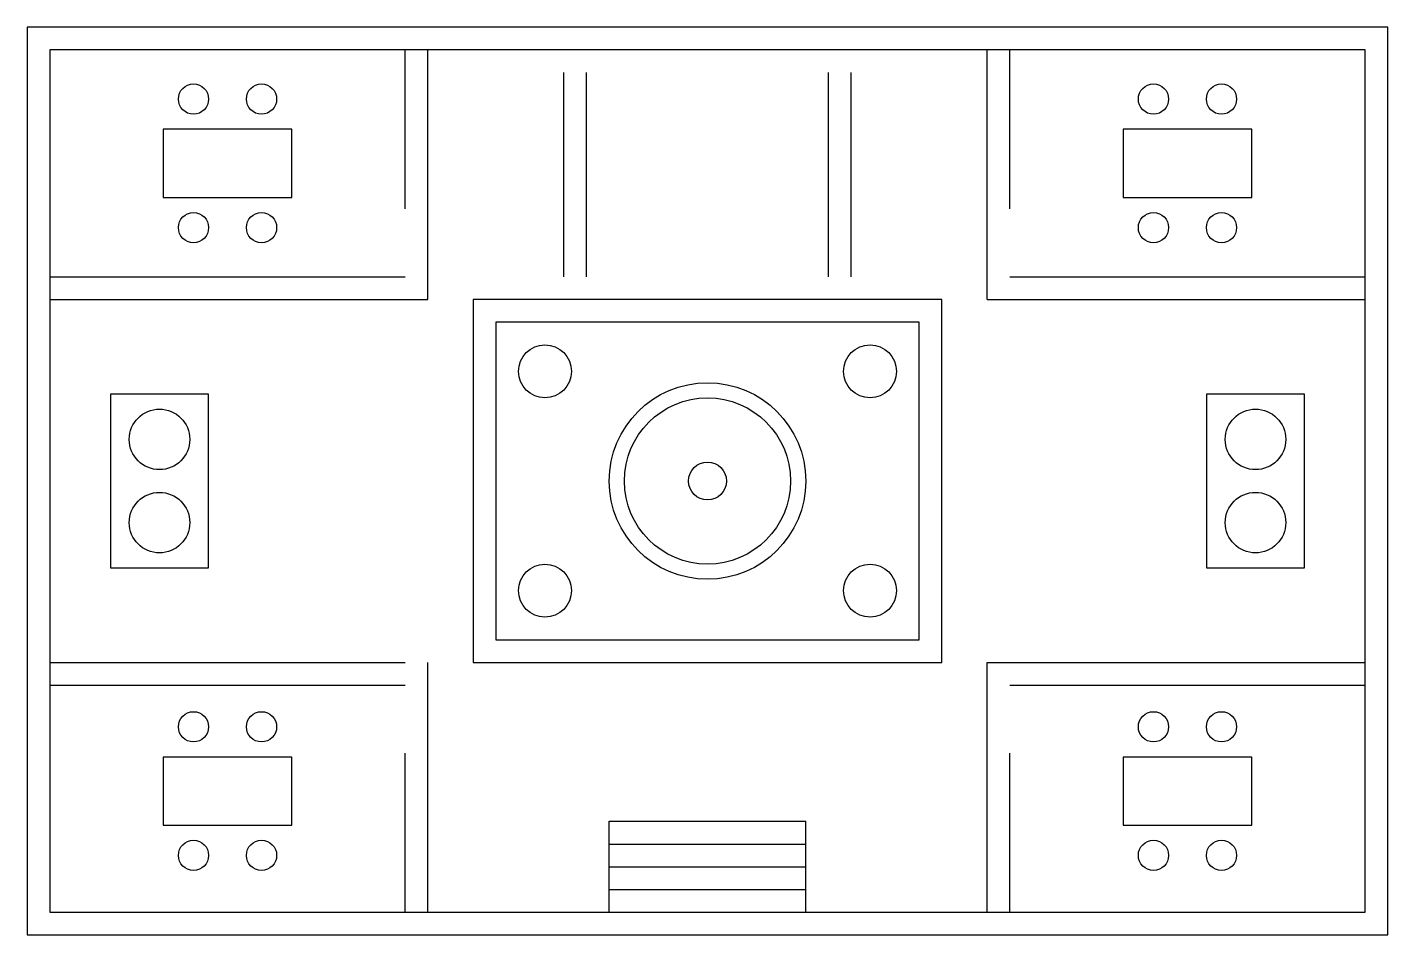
# Model space of a CAD drawing. Extents: x 0 to 360, y 0 to 240.
import ezdxf

# ---------------------------------------------------------------- set-up
doc = ezdxf.new("R2010")
doc.units = 0

msp = doc.modelspace()

# ---------------------------------------------------------------- linework, layer by layer
for p, q in [((360, 240), (0, 240)), ((0, 240), (0, 0)), ((360, 0), (360, 240)), ((354, 234), (6, 234)), ((6, 234), (6, 6)), ((100, 192), (100, 234)), ((106, 168), (106, 234)), ((254, 168), (254, 234)), ((260, 192), (260, 234)), ((354, 6), (354, 234)), ((142, 174), (142, 228)), ((148, 174), (148, 228)), ((212, 174), (212, 228)), ((218, 174), (218, 228)), ((70, 213), (36, 213)), ((36, 213), (36, 195)), ((70, 195), (70, 213)), ((324, 213), (290, 213)), ((290, 213), (290, 195)), ((324, 195), (324, 213)), ((36, 195), (70, 195)), ((290, 195), (324, 195)), ((6, 174), (100, 174)), ((260, 174), (354, 174)), ((6, 168), (106, 168)), ((242, 168), (118, 168)), ((118, 168), (118, 72)), ((242, 72), (242, 168)), ((254, 168), (354, 168)), ((236, 162), (124, 162)), ((124, 162), (124, 78)), ((236, 78), (236, 162)), ((48, 143), (22, 143)), ((22, 143), (22, 97)), ((48, 97), (48, 143)), ((338, 143), (312, 143)), ((312, 143), (312, 97)), ((338, 97), (338, 143)), ((22, 97), (48, 97)), ((312, 97), (338, 97)), ((124, 78), (236, 78)), ((6, 72), (100, 72)), ((106, 6), (106, 72)), ((118, 72), (242, 72)), ((254, 6), (254, 72)), ((254, 72), (354, 72)), ((6, 66), (100, 66)), ((260, 66), (354, 66)), ((70, 47), (36, 47)), ((36, 47), (36, 29)), ((70, 29), (70, 47)), ((100, 6), (100, 48)), ((260, 6), (260, 48)), ((324, 47), (290, 47)), ((290, 47), (290, 29)), ((324, 29), (324, 47)), ((36, 29), (70, 29)), ((154, 30), (206, 30)), ((154, 6), (154, 30)), ((206, 6), (206, 30)), ((290, 29), (324, 29)), ((154, 24), (206, 24)), ((154, 18), (206, 18)), ((154, 12), (206, 12)), ((6, 6), (354, 6)), ((0, 0), (360, 0))]:
    msp.add_line(p, q)
for centre, radius in [((44, 221), 4), ((62, 221), 4), ((298, 221), 4), ((316, 221), 4), ((44, 187), 4), ((62, 187), 4), ((298, 187), 4), ((316, 187), 4), ((137, 149), 7), ((223, 149), 7), ((180, 120), 26), ((180, 120), 22), ((35, 131), 8), ((325, 131), 8), ((180, 120), 5), ((35, 109), 8), ((325, 109), 8), ((137, 91), 7), ((223, 91), 7), ((44, 55), 4), ((62, 55), 4), ((298, 55), 4), ((316, 55), 4), ((44, 21), 4), ((62, 21), 4), ((298, 21), 4), ((316, 21), 4)]:
    msp.add_circle(centre, radius)

doc.saveas('drawing.dxf')
